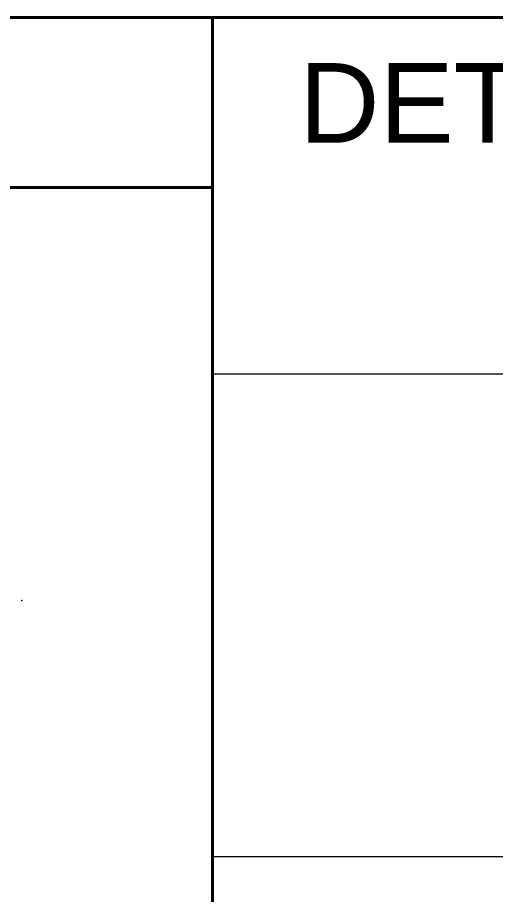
# Model space of a CAD drawing. Header units: millimetres. Extents: x 647 to 146539, y -131215 to 59.
# Drawn here: x 101689 to 107098, y -9855 to 59 of the extents above; entities that cross this region are included whole.
import ezdxf

# ---------------------------------------------------------------- set-up
doc = ezdxf.new("R2010")
doc.units = ezdxf.units.MM
for name, color, linetype, lineweight in [('G-Cienka', 4, 'Continuous', 9), ('G-Elementy konstrukcyjne', 1, 'Continuous', 40), ('G-Opisy', 2, 'Continuous', 18), ('G-Tabelka', 7, 'Continuous', 5)]:
    doc.layers.add(name, color=color, linetype=linetype, lineweight=lineweight)
doc.styles.add('Arial-GG', font='arial.ttf')

msp = doc.modelspace()

# ---------------------------------------------------------------- linework, layer by layer
at = {"layer": 'G-Cienka', "ltscale": 2}
for p, q in [((103895.11, -3970.59), (125538.61, -3970.59)), ((103895.11, -9426.58), (125538.61, -9426.58))]:
    msp.add_line(p, q, dxfattribs=at)
at = {"layer": 'G-Elementy konstrukcyjne', "ltscale": 200}
for points in [[(57939.15, -1864.3), (103895.11, -1864.3), (103895.11, 58.51), (57939.15, 58.51)], [(103895.11, -38939.75), (125538.61, -38939.75), (125538.61, 58.51), (103895.11, 58.51)], [(57939.15, -115592.55), (103895.11, -115592.55), (103895.11, -1864.3), (57939.15, -1864.3)]]:
    msp.add_lwpolyline(points, close=True, dxfattribs=at)
at = {"layer": 'G-Tabelka'}
msp.add_point((101738.55, -6531.74), dxfattribs=at)

# ---------------------------------------------------------------- texts
at = {"layer": 'G-Opisy', "color": 2, "insert": (91531.22, -2869.27), "char_height": 900, "width": 45955.9586, "attachment_point": 7, "style": 'Arial-GG'}
msp.add_mtext('{\\fArial|b0|i0|c0|p34;\\W9.55276;    }DETALE PRZERW ROBOCZYCH\\P{\\fArial|b0|i0|c0|p34;\\W9.57279;     } I USZCZELNIEŃ 1:10', dxfattribs=at)

doc.saveas('drawing.dxf')
